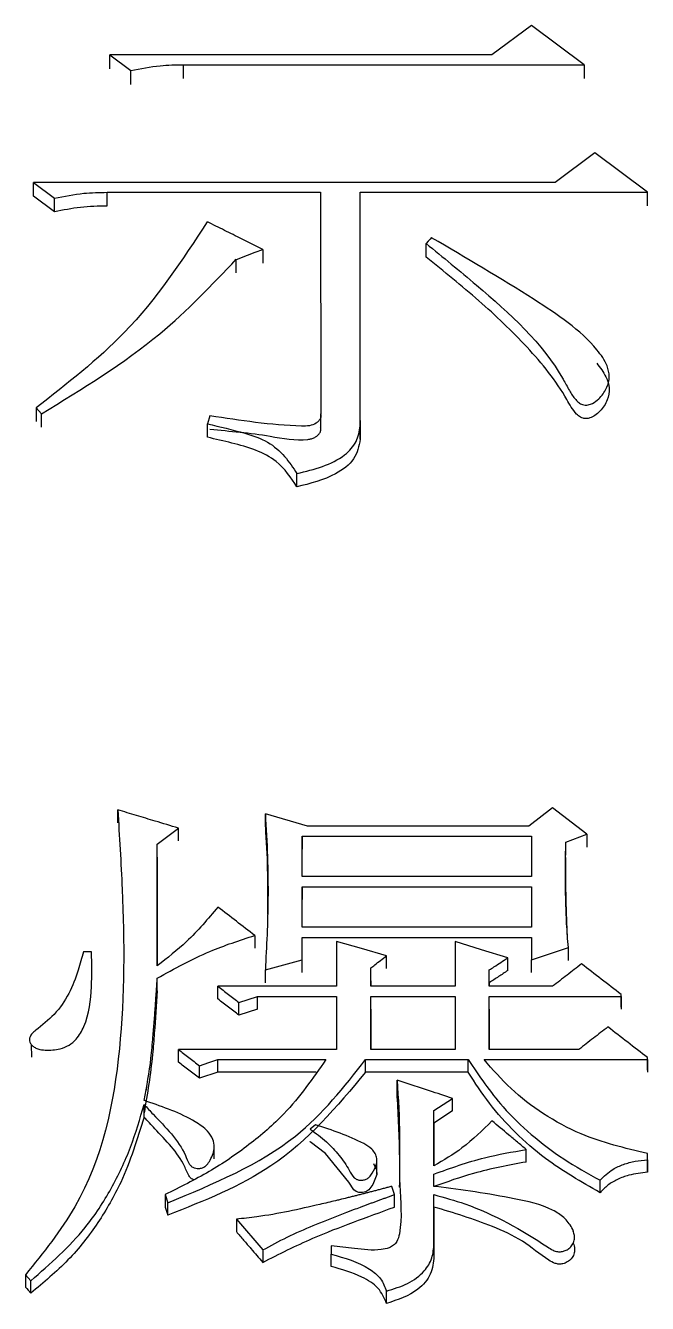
# Model space of a CAD drawing. Header units: millimetres. Extents: x 2003 to 4439, y 563 to 2285.
# Drawn here: x 2510.86 to 2513.41, y 2077.64 to 2082.88 of the extents above; entities that cross this region are included whole.
import ezdxf

# ---------------------------------------------------------------- set-up
doc = ezdxf.new("R2010")
doc.units = ezdxf.units.MM

msp = doc.modelspace()

# ---------------------------------------------------------------- linework, layer by layer
at = {"color": 7, "linetype": 'Continuous', "lineweight": 25}
for p, q in [((2512.938, 2082.8831), (2512.7758, 2082.7627)), ((2513.1544, 2082.7225), (2512.938, 2082.8831)), ((2511.2073, 2082.7627), (2511.2938, 2082.6984)), ((2511.2073, 2082.7058), (2511.2073, 2082.7627)), ((2511.5101, 2082.7225), (2513.1544, 2082.7225)), ((2511.5101, 2082.6656), (2511.5101, 2082.7225)), ((2513.1544, 2082.7225), (2513.1544, 2082.6656)), ((2511.2938, 2082.6416), (2511.2938, 2082.6984)), ((2513.1976, 2082.3602), (2513.0354, 2082.2391)), ((2513.414, 2082.1987), (2513.1976, 2082.3602)), ((2510.8936, 2082.2391), (2510.9801, 2082.1745)), ((2513.0354, 2082.2391), (2510.8936, 2082.2391)), ((2510.8936, 2082.1828), (2510.8936, 2082.2391)), ((2510.9801, 2082.118), (2510.8936, 2082.1826)), ((2511.1964, 2082.1987), (2512.0726, 2082.1987)), ((2511.1964, 2082.1425), (2511.1964, 2082.1987)), ((2512.0726, 2082.1987), (2512.0727, 2081.2892)), ((2512.2349, 2082.1987), (2513.414, 2082.1987)), ((2512.2349, 2081.2402), (2512.2349, 2082.1987)), ((2512.2349, 2082.1425), (2512.2349, 2082.1987)), ((2513.414, 2082.1425), (2513.414, 2082.1987)), ((2510.9801, 2082.1182), (2510.9801, 2082.1745)), ((2512.5054, 2081.9323), (2512.5054, 2081.9884)), ((2511.7264, 2081.8676), (2511.7264, 2081.9235)), ((2511.8347, 2081.9641), (2511.8347, 2081.9081)), ((2510.9044, 2081.3137), (2510.926, 2081.2893)), ((2510.9044, 2081.3137), (2510.9044, 2081.2584)), ((2510.926, 2081.2341), (2510.926, 2081.2893)), ((2512.0727, 2081.2339), (2512.0727, 2081.2892)), ((2511.6183, 2081.281), (2511.6075, 2081.2484)), ((2512.2349, 2081.2615), (2512.2349, 2081.185)), ((2512.2349, 2081.185), (2512.2349, 2081.2402)), ((2511.9753, 2080.9893), (2511.9753, 2081.0441)), ((2511.2397, 2079.6105), (2511.2397, 2079.6637)), ((2513.0246, 2079.672), (2512.9272, 2079.5973)), ((2513.1652, 2079.5641), (2513.0246, 2079.672)), ((2512.0186, 2079.5973), (2511.8455, 2079.6471)), ((2511.8455, 2079.594), (2511.8455, 2079.6471)), ((2511.402, 2079.5226), (2511.4885, 2079.589)), ((2511.4885, 2079.536), (2511.4885, 2079.589)), ((2511.997, 2079.5558), (2512.9381, 2079.5558)), ((2511.997, 2079.3897), (2511.997, 2079.5558)), ((2511.997, 2079.5558), (2511.997, 2079.5028)), ((2512.9272, 2079.5973), (2512.0186, 2079.5973)), ((2512.9381, 2079.5558), (2512.9381, 2079.3897)), ((2513.0787, 2079.5309), (2513.1652, 2079.5641)), ((2513.1652, 2079.5641), (2513.1652, 2079.5111)), ((2511.402, 2079.0232), (2511.402, 2079.5226)), ((2511.402, 2079.4697), (2511.402, 2079.5226)), ((2511.997, 2079.3897), (2511.997, 2079.5028)), ((2513.0787, 2079.4779), (2513.0787, 2079.5309)), ((2511.402, 2079.4696), (2511.402, 2079.0276)), ((2511.854, 2079.4088), (2511.854, 2079.235)), ((2512.9381, 2079.3897), (2511.997, 2079.3897)), ((2511.997, 2079.3481), (2512.9381, 2079.3481)), ((2511.997, 2079.1816), (2511.997, 2079.3481)), ((2511.997, 2079.3481), (2511.997, 2079.2953)), ((2512.9381, 2079.3481), (2512.9381, 2079.1816)), ((2511.997, 2079.1816), (2511.997, 2079.2953)), ((2511.8022, 2079.1482), (2511.8022, 2079.0958)), ((2512.9381, 2079.1816), (2511.997, 2079.1816)), ((2511.997, 2079.1399), (2512.9381, 2079.1399)), ((2511.997, 2079.0482), (2511.997, 2079.1399)), ((2511.997, 2079.0874), (2511.997, 2079.1399)), ((2512.9381, 2079.1399), (2512.9381, 2079.0482)), ((2511.1316, 2079.0816), (2511.0991, 2079.0816)), ((2511.997, 2078.9958), (2511.997, 2079.0874)), ((2512.1376, 2079.1232), (2512.1376, 2078.9397)), ((2512.6244, 2079.1232), (2512.6244, 2078.9397)), ((2512.9381, 2079.0482), (2513.0895, 2079.0982)), ((2513.0895, 2079.0458), (2513.0895, 2079.0982)), ((2511.8455, 2079.0065), (2511.997, 2079.0482)), ((2511.997, 2078.9958), (2511.997, 2079.0482)), ((2512.3431, 2079.0125), (2512.3431, 2079.0649)), ((2512.8407, 2079.0042), (2512.8407, 2079.0565)), ((2512.9381, 2078.9958), (2512.9381, 2079.0482)), ((2511.1334, 2079.0045), (2511.1334, 2079.0048)), ((2511.8455, 2078.9542), (2511.8455, 2079.0065)), ((2512.2782, 2078.9397), (2512.2782, 2079.0148)), ((2512.2782, 2078.9625), (2512.2782, 2079.0148)), ((2512.765, 2078.9397), (2512.765, 2079.0065)), ((2512.765, 2078.9542), (2512.765, 2079.0065)), ((2511.402, 2078.9208), (2511.402, 2078.9731)), ((2512.1376, 2078.9397), (2511.6508, 2078.9397)), ((2511.6508, 2078.8875), (2511.6508, 2078.9397)), ((2512.2782, 2078.9625), (2512.2782, 2078.9397)), ((2512.6244, 2078.9397), (2512.2782, 2078.9397)), ((2512.765, 2078.9542), (2512.765, 2078.9397)), ((2513.0246, 2078.9397), (2512.765, 2078.9397)), ((2511.7373, 2078.8207), (2511.7373, 2078.8729)), ((2511.8131, 2078.8979), (2512.1376, 2078.8979)), ((2511.8131, 2078.8458), (2511.8131, 2078.8979)), ((2512.1376, 2078.8979), (2512.1376, 2078.6805)), ((2512.2782, 2078.8979), (2512.6244, 2078.8979)), ((2512.2782, 2078.6805), (2512.2782, 2078.8979)), ((2512.2782, 2078.8458), (2512.2782, 2078.8979)), ((2512.6244, 2078.8979), (2512.6244, 2078.6805)), ((2512.765, 2078.8979), (2513.3059, 2078.8979)), ((2512.765, 2078.6805), (2512.765, 2078.8979)), ((2512.765, 2078.8458), (2512.765, 2078.8979)), ((2513.3059, 2078.8979), (2513.3059, 2078.9063)), ((2513.3059, 2078.8541), (2513.3059, 2078.9063)), ((2513.3059, 2078.8979), (2513.3059, 2078.8458)), ((2511.8131, 2078.8458), (2511.7373, 2078.8207)), ((2512.2782, 2078.8458), (2512.2782, 2078.6805)), ((2512.765, 2078.8458), (2512.765, 2078.6805)), ((2510.8849, 2078.7008), (2510.885, 2078.6486)), ((2512.1376, 2078.6805), (2511.4885, 2078.6805)), ((2512.6244, 2078.6805), (2512.2782, 2078.6805)), ((2513.1328, 2078.6805), (2512.765, 2078.6805)), ((2511.5751, 2078.5618), (2511.5751, 2078.6135)), ((2511.6508, 2078.6387), (2512.0943, 2078.6387)), ((2511.6508, 2078.5868), (2511.6508, 2078.6387)), ((2512.2566, 2078.6387), (2512.6785, 2078.6387)), ((2512.2566, 2078.5868), (2512.2566, 2078.6387)), ((2512.6785, 2078.5868), (2512.6785, 2078.6387)), ((2512.7434, 2078.6387), (2513.414, 2078.6387)), ((2513.414, 2078.6387), (2513.414, 2078.647)), ((2513.414, 2078.5952), (2513.414, 2078.647)), ((2513.414, 2078.6387), (2513.414, 2078.5868)), ((2511.6508, 2078.5868), (2511.5751, 2078.5618)), ((2512.054, 2078.5868), (2511.6508, 2078.5868)), ((2512.6785, 2078.5868), (2512.2566, 2078.5868)), ((2512.3864, 2078.5032), (2512.3864, 2078.5549)), ((2511.3479, 2078.4028), (2511.3479, 2078.4543)), ((2512.5378, 2078.4291), (2512.6135, 2078.4795)), ((2512.6135, 2078.4278), (2512.6135, 2078.4795)), ((2512.5378, 2078.2024), (2512.5378, 2078.4291)), ((2512.5378, 2078.3776), (2512.5378, 2078.4291)), ((2512.6135, 2078.4278), (2512.5378, 2078.3776)), ((2512.0511, 2078.3704), (2512.0295, 2078.3536)), ((2512.5378, 2078.3776), (2512.5378, 2078.2024)), ((2511.6358, 2078.2316), (2511.6358, 2078.2832)), ((2512.9165, 2078.2182), (2512.9165, 2078.2696)), ((2513.414, 2078.2276), (2513.414, 2078.2528)), ((2512.3034, 2078.1689), (2512.3034, 2078.2205)), ((2513.414, 2078.2276), (2513.414, 2078.1763)), ((2512.5378, 2078.1183), (2512.5378, 2078.1688)), ((2512.5378, 2078.1175), (2512.5378, 2078.1688)), ((2513.2193, 2078.0924), (2513.2193, 2078.1435)), ((2512.3756, 2078.0846), (2512.3648, 2078.1183)), ((2511.4345, 2078.0846), (2511.4453, 2078.051)), ((2511.4453, 2077.9999), (2511.4453, 2078.051)), ((2512.3756, 2078.0335), (2512.3756, 2078.0846)), ((2512.5378, 2077.8825), (2512.5378, 2078.0846)), ((2512.5378, 2078.0335), (2512.5378, 2078.0846)), ((2512.5378, 2078.0335), (2512.5378, 2077.8316)), ((2511.7265, 2077.9836), (2511.8347, 2077.8572)), ((2511.7265, 2077.9836), (2511.7265, 2077.9326)), ((2513.1085, 2077.933), (2513.1085, 2077.9376)), ((2512.5378, 2077.8825), (2512.5378, 2077.8316)), ((2511.8347, 2077.8572), (2511.8347, 2077.8064)), ((2512.116, 2077.8739), (2512.116, 2077.8403)), ((2512.116, 2077.7895), (2512.116, 2077.8403)), ((2510.8613, 2077.7558), (2510.8613, 2077.7051)), ((2510.8828, 2077.68), (2510.8828, 2077.7306)), ((2512.3431, 2077.6378), (2512.3431, 2077.6884))]:
    msp.add_line(p, q, dxfattribs=at)
at = {"color": 7, "linetype": 'Continuous', "lineweight": 25, "flags": 128}
for points in [[(2512.7758, 2082.7627), (2512.2288, 2082.7627), (2511.2073, 2082.7627)], [(2512.527, 2082.0127), (2512.5215, 2082.0065), (2512.5135, 2081.9975), (2512.5054, 2081.9884)], [(2511.7265, 2081.9235), (2511.772, 2081.9406), (2511.8034, 2081.9523), (2511.8347, 2081.9641)], [(2511.6075, 2081.1933), (2511.6075, 2081.2156), (2511.6075, 2081.232), (2511.6075, 2081.2484)], [(2512.3431, 2079.0649), (2512.2403, 2079.0941), (2512.1376, 2079.1232)], [(2512.8407, 2079.0565), (2512.7325, 2079.0899), (2512.6244, 2079.1232)], [(2511.7373, 2078.8729), (2511.7752, 2078.8854), (2511.8131, 2078.8979)], [(2511.4885, 2078.6286), (2511.4885, 2078.6416), (2511.4885, 2078.6546), (2511.4885, 2078.6676), (2511.4885, 2078.6805)], [(2511.5751, 2078.6135), (2511.6129, 2078.6261), (2511.6508, 2078.6387)], [(2512.2895, 2078.2123), (2512.3023, 2078.1868), (2512.3031, 2078.1673), (2512.2866, 2078.1257), (2512.2705, 2078.1036), (2512.2585, 2078.0962), (2512.2442, 2078.0926), (2512.2291, 2078.0933), (2512.2178, 2078.0973), (2512.2087, 2078.1042), (2512.1881, 2078.1357), (2512.0923, 2078.2529), (2512.0301, 2078.3017), (2512.0295, 2078.3022), (2512.0295, 2078.3022)], [(2513.414, 2078.2015), (2513.414, 2078.2186), (2513.414, 2078.2357), (2513.414, 2078.2528)], [(2513.414, 2078.1763), (2513.414, 2078.1849), (2513.414, 2078.1904), (2513.414, 2078.196), (2513.414, 2078.2015)], [(2511.4345, 2078.0846), (2511.4345, 2078.0636), (2511.4345, 2078.0485), (2511.4345, 2078.0335)], [(2510.8612, 2077.7558), (2510.872, 2077.7432), (2510.8828, 2077.7306)], [(2510.8612, 2077.7051), (2510.8666, 2077.6988), (2510.8721, 2077.6925), (2510.8828, 2077.68)]]:
    msp.add_lwpolyline(points, dxfattribs=at)
at = {"color": 7, "linetype": 'Continuous', "lineweight": 25}
for points, knots in [([(2511.2938, 2082.6984), (2511.3336, 2082.7064), (2511.4047, 2082.7207), (2511.4779, 2082.722), (2511.5101, 2082.7225)], [0, 0, 0, 0, 0.558835, 1, 1, 1, 1]), ([(2510.9801, 2082.1745), (2511.0199, 2082.1825), (2511.091, 2082.1969), (2511.1642, 2082.1982), (2511.1964, 2082.1987)], [0, 0, 0, 0, 0.558835, 1, 1, 1, 1]), ([(2511.1964, 2082.1423), (2511.1598, 2082.1415), (2511.0866, 2082.14), (2511.0155, 2082.1254), (2510.9801, 2082.118)], [0, 0, 0, 0, 0.501146, 1, 1, 1, 1]), ([(2511.6074, 2082.0774), (2511.5038, 2081.9195), (2511.3169, 2081.6348), (2511.0315, 2081.4126), (2510.9044, 2081.3137)], [0, 0, 0, 0, 0.554743, 1, 1, 1, 1]), ([(2511.8347, 2081.9641), (2511.8058, 2081.9785), (2511.7536, 2082.0046), (2511.6778, 2082.0423), (2511.6309, 2082.0657), (2511.6075, 2082.0774)], [0, 0, 0, 0, 0.380598, 0.690299, 1, 1, 1, 1]), ([(2512.5054, 2081.9884), (2512.5745, 2081.9322), (2512.7823, 2081.7628), (2512.9991, 2081.565), (2513.0917, 2081.3871), (2513.1123, 2081.3546), (2513.1313, 2081.3356), (2513.1447, 2081.3272), (2513.1589, 2081.3243), (2513.1734, 2081.3257), (2513.1934, 2081.3335), (2513.2212, 2081.3552), (2513.2483, 2081.3925), (2513.2611, 2081.4406), (2513.2479, 2081.4969), (2513.1626, 2081.6181), (2512.9071, 2081.7899), (2512.6694, 2081.9294), (2512.5274, 2082.0125), (2512.527, 2082.0127)], [0, 0, 0, 0, 0.129751, 0.390615, 0.417722, 0.440785, 0.449026, 0.457344, 0.462695, 0.468033, 0.476543, 0.491684, 0.518141, 0.545407, 0.56857, 0.608449, 0.76773, 0.999424, 1, 1, 1, 1]), ([(2510.926, 2081.2893), (2511.0955, 2081.3927), (2511.396, 2081.576), (2511.6261, 2081.8181), (2511.7264, 2081.9236)], [0, 0, 0, 0, 0.564156, 1, 1, 1, 1]), ([(2513.2058, 2081.4973), (2513.2198, 2081.4791), (2513.2442, 2081.4475), (2513.2608, 2081.3945), (2513.252, 2081.3443), (2513.2272, 2081.3068), (2513.2004, 2081.283), (2513.1811, 2081.2726), (2513.1641, 2081.2689), (2513.1505, 2081.2701), (2513.136, 2081.2766), (2513.1089, 2081.3004), (2513.0545, 2081.4065), (2512.9251, 2081.5657), (2512.7241, 2081.7564), (2512.5785, 2081.8735), (2512.5054, 2081.9322)], [0, 0, 0, 0, 0.056587, 0.098625, 0.141053, 0.187023, 0.208835, 0.226448, 0.236596, 0.246842, 0.255499, 0.27218, 0.331955, 0.555309, 0.776815, 1, 1, 1, 1]), ([(2512.0724, 2081.2891), (2512.073, 2081.2862), (2512.0742, 2081.2803), (2512.0717, 2081.2703), (2512.0651, 2081.2601), (2512.0508, 2081.2478), (2512.0261, 2081.2386), (2511.8776, 2081.2412), (2511.7428, 2081.2619), (2511.6183, 2081.281)], [0, 0, 0, 0, 0.021761, 0.042896, 0.073473, 0.104863, 0.166644, 0.230755, 1, 1, 1, 1]), ([(2511.6075, 2081.2484), (2511.659, 2081.2363), (2511.7435, 2081.2166), (2511.8581, 2081.1788), (2511.9278, 2081.1158), (2511.9596, 2081.0679), (2511.9753, 2081.0441)], [0, 0, 0, 0, 0.34927, 0.57275, 0.788452, 1, 1, 1, 1]), ([(2511.6183, 2081.2258), (2511.7005, 2081.2186), (2511.8339, 2081.207), (2511.9741, 2081.1765), (2512.035, 2081.1869), (2512.0485, 2081.1923), (2512.0601, 2081.2001), (2512.0691, 2081.21), (2512.0732, 2081.2197), (2512.0738, 2081.2278), (2512.0729, 2081.2318), (2512.0724, 2081.2339)], [0, 0, 0, 0, 0.5054005, 0.8211614, 0.8510597, 0.8809448, 0.911279, 0.9411526, 0.9702444, 0.9848866, 1, 1, 1, 1]), ([(2511.9753, 2081.0441), (2512.0467, 2081.0619), (2512.1448, 2081.0864), (2512.2245, 2081.1735), (2512.2315, 2081.2182), (2512.2349, 2081.2402)], [0, 0, 0, 0, 0.574617, 0.790317, 1, 1, 1, 1]), ([(2511.9753, 2080.9892), (2511.9507, 2081.0269), (2511.9097, 2081.0898), (2511.8059, 2081.1432), (2511.708, 2081.1701), (2511.6411, 2081.1855), (2511.6075, 2081.1932)], [0, 0, 0, 0, 0.328257, 0.547892, 0.773338, 1, 1, 1, 1]), ([(2512.2349, 2081.185), (2512.2293, 2081.1568), (2512.2179, 2081.0992), (2512.118, 2081.0259), (2512.03, 2081.0033), (2511.9753, 2080.9892)], [0, 0, 0, 0, 0.266546, 0.544071, 1, 1, 1, 1]), ([(2511.2397, 2079.6637), (2511.2464, 2079.5551), (2511.2667, 2079.2296), (2511.2693, 2078.6836), (2511.1558, 2078.1221), (2510.9342, 2077.8465), (2510.8613, 2077.7558)], [0, 0, 0, 0, 0.166223, 0.498407, 0.834985, 1, 1, 1, 1]), ([(2511.4885, 2079.589), (2511.4568, 2079.5985), (2511.3995, 2079.6158), (2511.3165, 2079.6406), (2511.2653, 2079.656), (2511.2397, 2079.6637)], [0, 0, 0, 0, 0.382595, 0.691297, 1, 1, 1, 1]), ([(2511.8455, 2079.6471), (2511.8488, 2079.5888), (2511.8553, 2079.4723), (2511.8583, 2079.2587), (2511.8504, 2079.1033), (2511.8455, 2079.0065)], [0, 0, 0, 0, 0.273666, 0.547375, 1, 1, 1, 1]), ([(2511.8455, 2079.594), (2511.849, 2079.5357), (2511.8528, 2079.4736), (2511.8537, 2079.4113), (2511.8538, 2079.4074)], [0, 0, 0, 0, 0.937412, 1, 1, 1, 1]), ([(2513.0895, 2079.0982), (2513.0882, 2079.1147), (2513.0861, 2079.1394), (2513.0821, 2079.1971), (2513.0801, 2079.2425), (2513.079, 2079.2837), (2513.0787, 2079.2961), (2513.0784, 2079.3084), (2513.0782, 2079.3208), (2513.0781, 2079.3332), (2513.0779, 2079.3455), (2513.0778, 2079.3579), (2513.0777, 2079.3744), (2513.0777, 2079.3908), (2513.0777, 2079.4073), (2513.0777, 2079.4197), (2513.0778, 2079.43), (2513.0778, 2079.4382), (2513.0779, 2079.4464), (2513.0779, 2079.4547), (2513.078, 2079.4629), (2513.0781, 2079.4691), (2513.0781, 2079.4752), (2513.0782, 2079.4814), (2513.0782, 2079.4876), (2513.0783, 2079.4937), (2513.0784, 2079.4999), (2513.0784, 2079.5061), (2513.0785, 2079.5123), (2513.0786, 2079.5205), (2513.0786, 2079.5267), (2513.0787, 2079.5309)], [0, 0, 0, 0, 0.114246, 0.171369, 0.39989, 0.428452, 0.457013, 0.485575, 0.514136, 0.542697, 0.571259, 0.59982, 0.628382, 0.685505, 0.714066, 0.742627, 0.771189, 0.785469, 0.79975, 0.828312, 0.842592, 0.856873, 0.871154, 0.885434, 0.899715, 0.913996, 0.928276, 0.942557, 0.956838, 0.971119, 1, 1, 1, 1]), ([(2513.0859, 2079.1465), (2513.0859, 2079.1465), (2513.0859, 2079.1465), (2513.0859, 2079.1474), (2513.0842, 2079.1825), (2513.08, 2079.2796), (2513.0789, 2079.3787), (2513.0787, 2079.4335), (2513.0787, 2079.4588), (2513.0787, 2079.4648), (2513.0787, 2079.4674), (2513.0787, 2079.4678), (2513.0787, 2079.468)], [0, 0, 0, 0, 0.00255, 0.007632, 0.020222, 0.476157, 0.750202, 0.924211, 0.964421, 0.979196, 0.990878, 1, 1, 1, 1]), ([(2511.6508, 2079.2649), (2511.6098, 2079.2162), (2511.5361, 2079.1286), (2511.4432, 2079.0556), (2511.402, 2079.0232)], [0, 0, 0, 0, 0.556386, 1, 1, 1, 1]), ([(2511.8022, 2079.1482), (2511.777, 2079.1677), (2511.7265, 2079.2066), (2511.676, 2079.2454), (2511.6508, 2079.2649)], [0, 0, 0, 0, 0.500003, 1, 1, 1, 1]), ([(2511.402, 2078.9731), (2511.4726, 2079.0122), (2511.5992, 2079.0822), (2511.74, 2079.128), (2511.8022, 2079.1482)], [0, 0, 0, 0, 0.557889, 1, 1, 1, 1]), ([(2511.0991, 2079.0816), (2511.0921, 2079.0562), (2511.0674, 2078.9664), (2511.0145, 2078.8456), (2510.9234, 2078.7763), (2510.8887, 2078.747), (2510.8792, 2078.7342), (2510.8766, 2078.7215), (2510.8788, 2078.7098), (2510.8854, 2078.6988), (2510.8965, 2078.6889), (2510.9157, 2078.6803), (2510.9522, 2078.6756), (2510.9969, 2078.6796), (2511.0411, 2078.6963), (2511.0765, 2078.7277), (2511.1207, 2078.8065), (2511.1343, 2078.9306), (2511.1333, 2079.033), (2511.1316, 2079.0811), (2511.1316, 2079.0816)], [0, 0, 0, 0, 0.0801741, 0.2833022, 0.3768882, 0.3951622, 0.4106034, 0.4221834, 0.4337475, 0.4459485, 0.4596218, 0.4747566, 0.5015385, 0.5546435, 0.5898789, 0.6251459, 0.6851674, 0.8527528, 0.9985461, 1, 1, 1, 1]), ([(2512.2782, 2079.0148), (2512.2836, 2079.019), (2512.2971, 2079.0294), (2512.3188, 2079.0461), (2512.335, 2079.0586), (2512.3431, 2079.0649)], [0, 0, 0, 0, 0.250001, 0.625, 1, 1, 1, 1]), ([(2512.765, 2079.0065), (2512.7713, 2079.0106), (2512.7871, 2079.0211), (2512.8123, 2079.0378), (2512.8312, 2079.0503), (2512.8407, 2079.0565)], [0, 0, 0, 0, 0.2500006, 0.6249998, 1, 1, 1, 1]), ([(2513.1436, 2079.0315), (2513.1238, 2079.0162), (2513.0841, 2078.9856), (2513.0444, 2078.955), (2513.0246, 2078.9397)], [0, 0, 0, 0, 0.5, 1, 1, 1, 1]), ([(2513.3059, 2078.9063), (2513.2788, 2078.9272), (2513.2247, 2078.9689), (2513.1706, 2079.0106), (2513.1436, 2079.0315)], [0, 0, 0, 0, 0.499999, 1, 1, 1, 1]), ([(2512.8407, 2079.0042), (2512.8281, 2078.9958), (2512.8028, 2078.9792), (2512.7776, 2078.9625), (2512.765, 2078.9542)], [0, 0, 0, 0, 0.499997, 1, 1, 1, 1]), ([(2511.3479, 2078.4711), (2511.3587, 2078.5288), (2511.3748, 2078.6153), (2511.3824, 2078.7099), (2511.3858, 2078.7498), (2511.387, 2078.7643), (2511.3879, 2078.7752), (2511.3887, 2078.7861), (2511.3896, 2078.7969), (2511.3903, 2078.806), (2511.391, 2078.8151), (2511.3915, 2078.8223), (2511.392, 2078.8296), (2511.3926, 2078.8368), (2511.3931, 2078.8441), (2511.3938, 2078.8532), (2511.3943, 2078.8604), (2511.3949, 2078.8695), (2511.3954, 2078.8768), (2511.3959, 2078.884), (2511.3964, 2078.8913), (2511.3969, 2078.8985), (2511.3976, 2078.9076), (2511.3981, 2078.9148), (2511.3987, 2078.9239), (2511.3992, 2078.9311), (2511.3998, 2078.9402), (2511.4003, 2078.9475), (2511.4008, 2078.9547), (2511.4013, 2078.9627), (2511.4017, 2078.9688), (2511.402, 2078.9731)], [0, 0, 0, 0, 0.346641, 0.519778, 0.56306, 0.584702, 0.606343, 0.627984, 0.649625, 0.671267, 0.682087, 0.703729, 0.714549, 0.72537, 0.747011, 0.757832, 0.779473, 0.790294, 0.811935, 0.822756, 0.833576, 0.855218, 0.866038, 0.887679, 0.8985, 0.920141, 0.930962, 0.952603, 0.963424, 0.974244, 1, 1, 1, 1]), ([(2511.6508, 2078.9397), (2511.6652, 2078.9286), (2511.6941, 2078.9063), (2511.7229, 2078.884), (2511.7373, 2078.8729)], [0, 0, 0, 0, 0.499999, 1, 1, 1, 1]), ([(2511.402, 2078.9208), (2511.398, 2078.8628), (2511.392, 2078.7758), (2511.3794, 2078.6083), (2511.3612, 2078.4994), (2511.3479, 2078.4195)], [0, 0, 0, 0, 0.346763, 0.520146, 1, 1, 1, 1]), ([(2511.7373, 2078.8207), (2511.7229, 2078.8319), (2511.6941, 2078.8541), (2511.6652, 2078.8764), (2511.6508, 2078.8875)], [0, 0, 0, 0, 0.499998, 1, 1, 1, 1]), ([(2513.2518, 2078.7726), (2513.2319, 2078.7572), (2513.1923, 2078.7266), (2513.1526, 2078.6959), (2513.1328, 2078.6805)], [0, 0, 0, 0, 0.5, 1, 1, 1, 1]), ([(2513.414, 2078.647), (2513.387, 2078.668), (2513.3329, 2078.7098), (2513.2788, 2078.7517), (2513.2518, 2078.7726)], [0, 0, 0, 0, 0.499999, 1, 1, 1, 1]), ([(2511.4885, 2078.6805), (2511.503, 2078.6694), (2511.5318, 2078.647), (2511.5607, 2078.6247), (2511.5751, 2078.6135)], [0, 0, 0, 0, 0.499999, 1, 1, 1, 1]), ([(2512.0943, 2078.6387), (2512.0407, 2078.5619), (2511.9519, 2078.4345), (2511.7803, 2078.2864), (2511.6166, 2078.175), (2511.4954, 2078.1149), (2511.4345, 2078.0846)], [0, 0, 0, 0, 0.333002, 0.552476, 0.774971, 1, 1, 1, 1]), ([(2511.4453, 2078.051), (2511.6337, 2078.1291), (2511.9652, 2078.2664), (2512.1688, 2078.5265), (2512.2566, 2078.6387)], [0, 0, 0, 0, 0.568507, 1, 1, 1, 1]), ([(2511.5751, 2078.5618), (2511.5607, 2078.5729), (2511.5318, 2078.5952), (2511.503, 2078.6175), (2511.4885, 2078.6286)], [0, 0, 0, 0, 0.499999, 1, 1, 1, 1]), ([(2512.6785, 2078.6387), (2512.723, 2078.5723), (2512.7968, 2078.4623), (2512.9354, 2078.3294), (2513.0685, 2078.2274), (2513.1689, 2078.1716), (2513.2193, 2078.1435)], [0, 0, 0, 0, 0.333809, 0.553089, 0.775219, 1, 1, 1, 1]), ([(2513.414, 2078.2528), (2513.3211, 2078.2752), (2513.1691, 2078.3119), (2512.985, 2078.4129), (2512.8501, 2078.5163), (2512.7788, 2078.5981), (2512.7434, 2078.6387)], [0, 0, 0, 0, 0.347456, 0.568585, 0.785979, 1, 1, 1, 1]), ([(2512.2566, 2078.5868), (2512.1392, 2078.4462), (2511.926, 2078.1907), (2511.5944, 2078.0591), (2511.4453, 2077.9999)], [0, 0, 0, 0, 0.550322, 1, 1, 1, 1]), ([(2513.2193, 2078.0924), (2513.1424, 2078.1367), (2513.0164, 2078.2093), (2512.8695, 2078.3383), (2512.7624, 2078.457), (2512.7063, 2078.5437), (2512.6785, 2078.5868)], [0, 0, 0, 0, 0.3460616, 0.5666401, 0.7845076, 1, 1, 1, 1]), ([(2511.3571, 2078.5139), (2511.3571, 2078.514), (2511.3572, 2078.5141), (2511.3578, 2078.5174), (2511.3586, 2078.5217), (2511.3592, 2078.525)], [0, 0, 0, 0, 0.077285, 0.286179, 1, 1, 1, 1]), ([(2512.3864, 2078.5549), (2512.3912, 2078.4774), (2512.4002, 2078.3337), (2512.3917, 2078.1235), (2512.4099, 2077.979), (2512.3892, 2077.8957), (2512.3731, 2077.876), (2512.3507, 2077.8637), (2512.296, 2077.8532), (2512.2154, 2077.8625), (2512.1477, 2077.8703), (2512.116, 2077.8739)], [0, 0, 0, 0, 0.256994, 0.476109, 0.695219, 0.732033, 0.752358, 0.772757, 0.805752, 0.908876, 1, 1, 1, 1]), ([(2512.6135, 2078.4795), (2512.5822, 2078.4899), (2512.5286, 2078.5077), (2512.4529, 2078.5328), (2512.4085, 2078.5475), (2512.3864, 2078.5549)], [0, 0, 0, 0, 0.414509, 0.707253, 1, 1, 1, 1]), ([(2510.8828, 2077.7306), (2510.962, 2077.8003), (2511.0918, 2077.9144), (2511.2161, 2078.1078), (2511.2967, 2078.2777), (2511.3309, 2078.3956), (2511.3479, 2078.4543)], [0, 0, 0, 0, 0.345608, 0.56562, 0.783503, 1, 1, 1, 1]), ([(2511.3479, 2078.4543), (2511.3601, 2078.441), (2511.4208, 2078.3741), (2511.5003, 2078.2995), (2511.5278, 2078.2178), (2511.541, 2078.2006), (2511.5529, 2078.194), (2511.5664, 2078.1913), (2511.5804, 2078.1922), (2511.5941, 2078.197), (2511.6084, 2078.2084), (2511.6252, 2078.2356), (2511.6394, 2078.2717), (2511.6315, 2078.314), (2511.606, 2078.3516), (2511.5181, 2078.4128), (2511.4238, 2078.4448), (2511.3515, 2078.4698), (2511.3479, 2078.4711)], [0, 0, 0, 0, 0.066061, 0.330698, 0.377872, 0.393648, 0.409584, 0.423627, 0.439084, 0.455682, 0.472085, 0.502894, 0.574478, 0.61493, 0.665656, 0.740076, 0.987057, 1, 1, 1, 1]), ([(2512.3969, 2078.1147), (2512.3972, 2078.162), (2512.398, 2078.2918), (2512.3909, 2078.421), (2512.3864, 2078.5032)], [0, 0, 0, 0, 0.364292, 1, 1, 1, 1]), ([(2511.3479, 2078.4027), (2511.3201, 2078.3121), (2511.274, 2078.1622), (2511.1613, 2077.9673), (2511.0407, 2077.811), (2510.9357, 2077.7239), (2510.8828, 2077.68)], [0, 0, 0, 0, 0.334701, 0.553509, 0.775023, 1, 1, 1, 1]), ([(2511.55, 2078.1453), (2511.5473, 2078.1466), (2511.5407, 2078.1496), (2511.5263, 2078.1683), (2511.4997, 2078.2466), (2511.4207, 2078.3219), (2511.3623, 2078.3867), (2511.3479, 2078.4027)], [0, 0, 0, 0, 0.025812, 0.060648, 0.209585, 0.805129, 1, 1, 1, 1]), ([(2512.0295, 2078.3536), (2512.0523, 2078.3367), (2512.0961, 2078.3042), (2512.1497, 2078.2465), (2512.1848, 2078.196), (2512.2025, 2078.1587), (2512.2202, 2078.1465), (2512.2327, 2078.1433), (2512.2463, 2078.1435), (2512.2602, 2078.1472), (2512.2744, 2078.157), (2512.2886, 2078.1788), (2512.3013, 2078.2042), (2512.3051, 2078.2325), (2512.2975, 2078.2536), (2512.2802, 2078.2762), (2512.2309, 2078.305), (2512.1537, 2078.3382), (2512.0855, 2078.3596), (2512.0511, 2078.3704)], [0, 0, 0, 0, 0.1174112, 0.2245147, 0.331514, 0.3850988, 0.4015022, 0.4179419, 0.4345933, 0.4539552, 0.4734629, 0.5034573, 0.5658247, 0.597867, 0.6299027, 0.6637876, 0.7181913, 0.8580637, 1, 1, 1, 1]), ([(2512.7758, 2078.3872), (2512.7367, 2078.3483), (2512.6662, 2078.2782), (2512.5774, 2078.2257), (2512.5378, 2078.2024)], [0, 0, 0, 0, 0.555111, 1, 1, 1, 1]), ([(2512.9164, 2078.2696), (2512.9044, 2078.2797), (2512.8803, 2078.2999), (2512.8334, 2078.3391), (2512.7986, 2078.3682), (2512.7758, 2078.3872)], [0, 0, 0, 0, 0.25711, 0.51422, 1, 1, 1, 1]), ([(2512.5378, 2078.1688), (2512.6063, 2078.1933), (2512.7288, 2078.2374), (2512.859, 2078.2597), (2512.9164, 2078.2696)], [0, 0, 0, 0, 0.55855, 1, 1, 1, 1]), ([(2512.9164, 2078.2182), (2512.8437, 2078.2047), (2512.714, 2078.1805), (2512.5915, 2078.1368), (2512.5378, 2078.1175)], [0, 0, 0, 0, 0.5612312, 1, 1, 1, 1]), ([(2513.2193, 2078.1435), (2513.2359, 2078.1597), (2513.2634, 2078.1867), (2513.3158, 2078.2095), (2513.3637, 2078.223), (2513.3972, 2078.2261), (2513.414, 2078.2276)], [0, 0, 0, 0, 0.330678, 0.55099, 0.77457, 1, 1, 1, 1]), ([(2513.414, 2078.1763), (2513.3881, 2078.1734), (2513.3456, 2078.1686), (2513.291, 2078.1484), (2513.2503, 2078.1244), (2513.2296, 2078.103), (2513.2193, 2078.0924)], [0, 0, 0, 0, 0.347151, 0.569168, 0.786857, 1, 1, 1, 1]), ([(2512.3648, 2078.1183), (2512.3621, 2078.1176), (2512.3568, 2078.1162), (2512.3489, 2078.1141), (2512.3409, 2078.112), (2512.3303, 2078.1093), (2512.3198, 2078.1065), (2512.3092, 2078.1037), (2512.3012, 2078.1017), (2512.2906, 2078.0989), (2512.28, 2078.0961), (2512.2694, 2078.0934), (2512.2615, 2078.0913), (2512.2509, 2078.0886), (2512.2403, 2078.0859), (2512.227, 2078.0825), (2512.2137, 2078.0791), (2512.1978, 2078.0751), (2512.1765, 2078.0698), (2512.1552, 2078.0646), (2512.1179, 2078.0555), (2512.0057, 2078.0294), (2511.8707, 2077.9989), (2511.7546, 2077.9866), (2511.7265, 2077.9836)], [0, 0, 0, 0, 0.0126185, 0.025237, 0.0378555, 0.050474, 0.075711, 0.0883295, 0.100948, 0.1135665, 0.1388036, 0.1514221, 0.1640406, 0.1766591, 0.2018961, 0.2145146, 0.2397516, 0.2649886, 0.2902257, 0.3406999, 0.3659369, 0.4668868, 0.8709287, 1, 1, 1, 1]), ([(2512.5378, 2078.0846), (2512.5804, 2078.0726), (2512.7485, 2078.0252), (2512.9063, 2077.9349), (2513.0236, 2077.8567), (2513.0438, 2077.8498), (2513.0613, 2077.8496), (2513.0775, 2077.8542), (2513.0931, 2077.8634), (2513.1068, 2077.8779), (2513.1148, 2077.8966), (2513.1149, 2077.9213), (2513.1028, 2077.9544), (2513.0734, 2077.9921), (2512.9961, 2078.0407), (2512.815, 2078.0802), (2512.6515, 2078.1047), (2512.5409, 2078.1179), (2512.5378, 2078.1183)], [0, 0, 0, 0, 0.0991648, 0.3918226, 0.4130465, 0.4272002, 0.4391043, 0.4509682, 0.4644731, 0.480605, 0.4982384, 0.5146996, 0.5433991, 0.5863363, 0.6292669, 0.7524959, 0.9931071, 1, 1, 1, 1]), ([(2511.8347, 2077.8572), (2511.8679, 2077.8752), (2511.9694, 2077.9302), (2512.0882, 2077.9765), (2512.1756, 2078.0105), (2512.1942, 2078.0176), (2512.2127, 2078.0246), (2512.2289, 2078.0307), (2512.2428, 2078.0359), (2512.2498, 2078.0385), (2512.2591, 2078.042), (2512.2684, 2078.0454), (2512.2777, 2078.0488), (2512.2847, 2078.0514), (2512.294, 2078.0548), (2512.3033, 2078.0583), (2512.3126, 2078.0617), (2512.3196, 2078.0642), (2512.3289, 2078.0676), (2512.3382, 2078.071), (2512.3476, 2078.0744), (2512.3546, 2078.077), (2512.3639, 2078.0804), (2512.3709, 2078.0829), (2512.3756, 2078.0846)], [0, 0, 0, 0, 0.194919, 0.596792, 0.647185, 0.672381, 0.697577, 0.74797, 0.760568, 0.773166, 0.785764, 0.81096, 0.823558, 0.836156, 0.848754, 0.873951, 0.886549, 0.899147, 0.911745, 0.936941, 0.949539, 0.962137, 0.974736, 1, 1, 1, 1]), ([(2511.8347, 2077.8064), (2511.9025, 2077.8405), (2512.023, 2077.9014), (2512.2067, 2077.9718), (2512.3192, 2078.0129), (2512.3756, 2078.0335)], [0, 0, 0, 0, 0.390671, 0.695193, 1, 1, 1, 1]), ([(2513.1083, 2077.8863), (2513.1085, 2077.8861), (2513.1135, 2077.8785), (2513.1152, 2077.8622), (2513.1135, 2077.8398), (2513.1024, 2077.8212), (2513.0863, 2077.8077), (2513.0685, 2077.8001), (2513.0508, 2077.7982), (2513.0302, 2077.8027), (2512.9779, 2077.8333), (2512.9051, 2077.8982), (2512.744, 2077.9713), (2512.6187, 2078.0091), (2512.5378, 2078.0335)], [0, 0, 0, 0, 0.001452, 0.042027, 0.075255, 0.108643, 0.140012, 0.167054, 0.189667, 0.212296, 0.253614, 0.448848, 0.644465, 1, 1, 1, 1]), ([(2511.7265, 2077.9326), (2511.7365, 2077.921), (2511.7565, 2077.8976), (2511.7926, 2077.8556), (2511.8186, 2077.8251), (2511.8347, 2077.8064)], [0, 0, 0, 0, 0.2770888, 0.5541776, 1, 1, 1, 1]), ([(2512.3431, 2077.6884), (2512.3727, 2077.6975), (2512.4308, 2077.7154), (2512.4976, 2077.7634), (2512.5333, 2077.8233), (2512.5363, 2077.8628), (2512.5378, 2077.8825)], [0, 0, 0, 0, 0.291567, 0.574035, 0.788626, 1, 1, 1, 1]), ([(2512.116, 2077.8403), (2512.171, 2077.8245), (2512.2471, 2077.8026), (2512.3229, 2077.7416), (2512.3364, 2077.7059), (2512.3431, 2077.6884)], [0, 0, 0, 0, 0.572071, 0.789697, 1, 1, 1, 1]), ([(2512.5378, 2077.8316), (2512.5353, 2077.8066), (2512.5301, 2077.756), (2512.4637, 2077.6774), (2512.3894, 2077.653), (2512.3431, 2077.6378)], [0, 0, 0, 0, 0.2694188, 0.5458195, 1, 1, 1, 1]), ([(2512.3431, 2077.6378), (2512.3335, 2077.6599), (2512.3137, 2077.7051), (2512.2285, 2077.7573), (2512.1589, 2077.7772), (2512.116, 2077.7895)], [0, 0, 0, 0, 0.2675675, 0.5474822, 1, 1, 1, 1])]:
    msp.add_open_spline(points, degree=3, knots=knots, dxfattribs=at)
msp.add_open_spline([(2511.4345, 2078.0335), (2511.4363, 2078.0279), (2511.4399, 2078.0167), (2511.4435, 2078.0055), (2511.4453, 2077.9999)], degree=3, dxfattribs=at)

doc.saveas('drawing.dxf')
